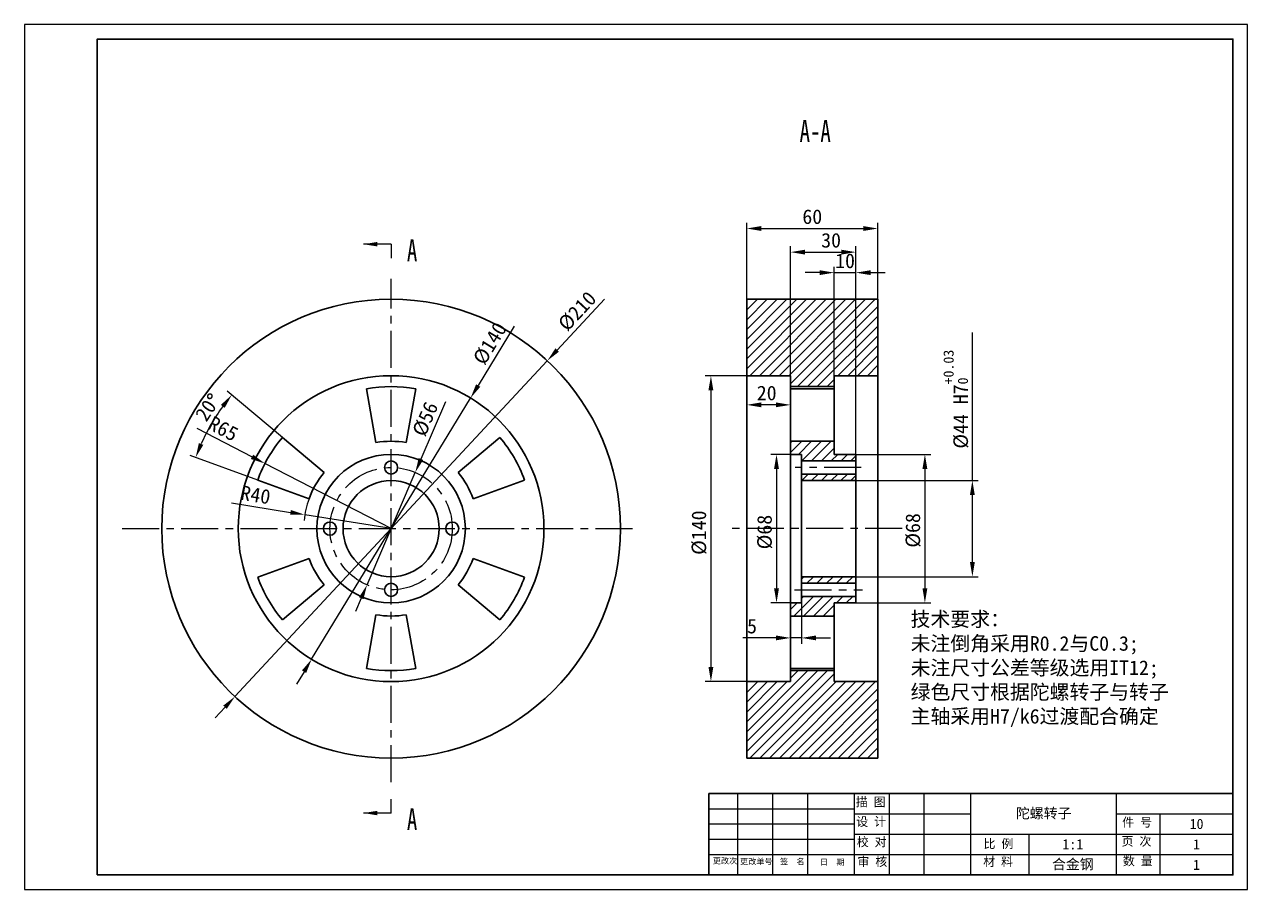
# Model space of a CAD drawing. Header units: millimetres. Extents: x -473 to 6267, y 319 to 3284.
# Drawn here: x 181.3 to 601.3, y 1822 to 2119 of the extents above; entities that cross this region are included whole.
import ezdxf

# ---------------------------------------------------------------- set-up
doc = ezdxf.new("R2010")
doc.units = ezdxf.units.MM
doc.linetypes.add('CENTERX2', pattern=[20.32, 12.7, -2.54, 2.54, -2.54])
for name, color, linetype in [('10', 7, 'Continuous'), ('SLD-0', 7, 'Continuous'), ('轮廓实线层', 170, 'Continuous')]:
    doc.layers.add(name, color=color, linetype=linetype)
for name, color, linetype, lineweight in [('3mm', 7, 'Continuous', 30), ('中心线层', 1, 'CENTERX2', 25), ('标题栏', 7, 'Continuous', 25), ('细实线', 3, 'Continuous', 25)]:
    doc.layers.add(name, color=color, linetype=linetype, lineweight=lineweight)
doc.styles.add('SLDTEXTSTYLE5', font='TXT', dxfattribs={"width": 0.7})
doc.dimstyles.new('a3', dxfattribs={"dimtxt": 5, "dimasz": 5, "dimexe": 2, "dimexo": 0, "dimgap": 1.524, "dimtad": 1, "dimdec": 1, "dimzin": 0, "dimtxsty": 'Standard', "dimcen": 2.5, "dimazin": 0, "dimtp": 0.21, "dimtfac": 1, "dimtdec": 1, "dimtmove": 0, "dimatfit": 3, "dimfxl": 1, "dimtzin": 0, "dimarcsym": 0})
pattern_1 = [(45, (3641.811, 2956.965), (-1.683798, 1.683798), [])]

# ---------------------------------------------------------------- blocks, each defined once
blk = doc.blocks.new('*D41')
at = {"layer": 'Defpoints', "color": 0, "transparency": 16777216}
for p in [(448.1, 1962.42), (448.1, 1929.42), (506.82, 1929.42)]:
    blk.add_point(p, dxfattribs=at)
at = {"layer": '细实线', "color": 0, "lineweight": -2, "transparency": 16777216}
for p, q in [((506.82, 1962.42), (506.82, 2013.3)), ((448.1, 1962.42), (508.82, 1962.42)), ((506.82, 1934.42), (506.82, 1957.42)), ((448.1, 1929.42), (508.82, 1929.42))]:
    blk.add_line(p, q, dxfattribs=at)
at = {"layer": '细实线', "color": 0, "transparency": 16777216}
for points in [[(505.99, 1957.42), (507.65, 1957.42), (506.82, 1962.42)], [(505.99, 1934.42), (507.65, 1934.42), (506.82, 1929.42)]]:
    blk.add_solid(points, dxfattribs=at)
at = {"layer": '细实线', "color": 0, "lineweight": -3, "transparency": 16777216, "insert": (501.21, 1990.36), "char_height": 5, "width": 52.3724, "attachment_point": 5, "rotation": 90}
blk.add_mtext('%%C44 H7{\\H0.7x;\\S+0.03^ 0;}', dxfattribs=at)
blk = doc.blocks.new('*D42')
at = {"layer": 'Defpoints', "color": 0, "transparency": 16777216}
for p in [(444.35, 1971.42), (439.57, 1920.42), (444.35, 1920.42)]:
    blk.add_point(p, dxfattribs=at)
at = {"layer": '轮廓实线层', "color": 0, "lineweight": -2, "transparency": 16777216}
for p, q in [((444.35, 1971.42), (437.57, 1971.42)), ((439.57, 1966.42), (439.57, 1925.42)), ((444.35, 1920.42), (437.57, 1920.42))]:
    blk.add_line(p, q, dxfattribs=at)
at = {"layer": '轮廓实线层', "color": 0, "transparency": 16777216}
for points in [[(438.73, 1966.42), (440.4, 1966.42), (439.57, 1971.42)], [(438.73, 1925.42), (440.4, 1925.42), (439.57, 1920.42)]]:
    blk.add_solid(points, dxfattribs=at)
at = {"layer": '轮廓实线层', "color": 0, "lineweight": -3, "transparency": 16777216, "insert": (435.54, 1944.74), "char_height": 5, "attachment_point": 5, "rotation": 90}
blk.add_mtext('%%C68', dxfattribs=at)
blk = doc.blocks.new('*D43')
at = {"layer": 'Defpoints', "color": 0, "transparency": 16777216}
for p in [(429.35, 1998.42), (417.04, 1893.42), (429.35, 1893.42)]:
    blk.add_point(p, dxfattribs=at)
at = {"layer": '轮廓实线层', "color": 0, "lineweight": -2, "transparency": 16777216}
for p, q in [((429.35, 1998.42), (415.04, 1998.42)), ((417.04, 1993.42), (417.04, 1898.42)), ((429.35, 1893.42), (415.04, 1893.42))]:
    blk.add_line(p, q, dxfattribs=at)
at = {"layer": '轮廓实线层', "color": 0, "transparency": 16777216}
for points in [[(416.2, 1993.42), (417.87, 1993.42), (417.04, 1998.42)], [(416.2, 1898.42), (417.87, 1898.42), (417.04, 1893.42)]]:
    blk.add_solid(points, dxfattribs=at)
at = {"layer": '轮廓实线层', "color": 0, "lineweight": -3, "transparency": 16777216, "insert": (413.01, 1944.54), "char_height": 5, "attachment_point": 5, "rotation": 90}
blk.add_mtext('%%C140', dxfattribs=at)
blk = doc.blocks.new('*D44')
at = {"layer": 'Defpoints', "color": 0, "transparency": 16777216}
for p in [(429.35, 1998.42), (444.35, 1998.42), (429.35, 1988.42)]:
    blk.add_point(p, dxfattribs=at)
at = {"layer": '轮廓实线层', "color": 0, "lineweight": -2, "transparency": 16777216}
for p, q in [((429.35, 1998.42), (429.35, 1986.42)), ((444.35, 1998.42), (444.35, 1986.42)), ((439.35, 1988.42), (434.35, 1988.42))]:
    blk.add_line(p, q, dxfattribs=at)
at = {"layer": '轮廓实线层', "color": 0, "transparency": 16777216}
for points in [[(434.35, 1989.26), (434.35, 1987.59), (429.35, 1988.42)], [(439.35, 1989.26), (439.35, 1987.59), (444.35, 1988.42)]]:
    blk.add_solid(points, dxfattribs=at)
at = {"layer": '轮廓实线层', "color": 0, "lineweight": -3, "transparency": 16777216, "insert": (436.19, 1992.45), "char_height": 5, "attachment_point": 5}
blk.add_mtext('20', dxfattribs=at)
blk = doc.blocks.new('*D45')
at = {"layer": 'Defpoints', "color": 0, "transparency": 16777216}
for p in [(474.35, 2048.96), (429.35, 2024.67), (474.35, 2024.67)]:
    blk.add_point(p, dxfattribs=at)
at = {"layer": '轮廓实线层', "color": 0, "lineweight": -2, "transparency": 16777216}
for p, q in [((429.35, 2024.67), (429.35, 2050.96)), ((474.35, 2024.67), (474.35, 2050.96)), ((434.35, 2048.96), (469.35, 2048.96))]:
    blk.add_line(p, q, dxfattribs=at)
at = {"layer": '轮廓实线层', "color": 0, "transparency": 16777216}
for points in [[(434.35, 2049.8), (434.35, 2048.13), (429.35, 2048.96)], [(469.35, 2049.8), (469.35, 2048.13), (474.35, 2048.96)]]:
    blk.add_solid(points, dxfattribs=at)
at = {"layer": '轮廓实线层', "color": 0, "lineweight": -3, "transparency": 16777216, "insert": (451.85, 2052.99), "char_height": 5, "attachment_point": 5}
blk.add_mtext('60', dxfattribs=at)
blk = doc.blocks.new('*D46')
at = {"layer": 'Defpoints', "color": 0, "transparency": 16777216}
for p in [(466.85, 2040.85), (444.35, 1975.92), (466.85, 1971.42)]:
    blk.add_point(p, dxfattribs=at)
at = {"layer": '轮廓实线层', "color": 0, "lineweight": -2, "transparency": 16777216}
for p, q in [((444.35, 1975.92), (444.35, 2042.85)), ((466.85, 1971.42), (466.85, 2042.85)), ((449.35, 2040.85), (461.85, 2040.85))]:
    blk.add_line(p, q, dxfattribs=at)
at = {"layer": '轮廓实线层', "color": 0, "transparency": 16777216}
for points in [[(449.35, 2041.68), (449.35, 2040.02), (444.35, 2040.85)], [(461.85, 2041.68), (461.85, 2040.02), (466.85, 2040.85)]]:
    blk.add_solid(points, dxfattribs=at)
at = {"layer": '轮廓实线层', "color": 0, "lineweight": -3, "transparency": 16777216, "insert": (458.31, 2044.88), "char_height": 5, "attachment_point": 5}
blk.add_mtext('30', dxfattribs=at)
blk = doc.blocks.new('*D47')
at = {"layer": 'Defpoints', "color": 0, "transparency": 16777216}
for p in [(466.85, 2033.81), (459.35, 1971.42), (466.85, 1971.42)]:
    blk.add_point(p, dxfattribs=at)
at = {"layer": '轮廓实线层', "color": 0, "lineweight": -2, "transparency": 16777216}
for p, q in [((454.35, 2033.81), (449.35, 2033.81)), ((459.35, 1971.42), (459.35, 2035.81)), ((459.35, 2033.81), (466.85, 2033.81)), ((466.85, 1971.42), (466.85, 2035.81)), ((471.85, 2033.81), (476.85, 2033.81))]:
    blk.add_line(p, q, dxfattribs=at)
at = {"layer": '轮廓实线层', "color": 0, "transparency": 16777216}
for points in [[(454.35, 2034.64), (454.35, 2032.98), (459.35, 2033.81)], [(471.85, 2034.64), (471.85, 2032.98), (466.85, 2033.81)]]:
    blk.add_solid(points, dxfattribs=at)
at = {"layer": '轮廓实线层', "color": 0, "lineweight": -3, "transparency": 16777216, "insert": (463.1, 2037.83), "char_height": 5, "attachment_point": 5}
blk.add_mtext('10', dxfattribs=at)
blk = doc.blocks.new('*D48')
at = {"layer": 'Defpoints', "color": 0, "transparency": 16777216}
for p in [(444.35, 1920.42), (448.1, 1920.42), (448.1, 1908.4)]:
    blk.add_point(p, dxfattribs=at)
at = {"layer": '轮廓实线层', "color": 0, "lineweight": -2, "transparency": 16777216}
for p, q in [((444.35, 1920.42), (444.35, 1906.4)), ((448.1, 1920.42), (448.1, 1906.4)), ((439.35, 1908.4), (427.97, 1908.4)), ((448.1, 1908.4), (444.35, 1908.4)), ((453.1, 1908.4), (458.1, 1908.4))]:
    blk.add_line(p, q, dxfattribs=at)
at = {"layer": '轮廓实线层', "color": 0, "transparency": 16777216}
for points in [[(439.35, 1909.23), (439.35, 1907.57), (444.35, 1908.4)], [(453.1, 1909.23), (453.1, 1907.57), (448.1, 1908.4)]]:
    blk.add_solid(points, dxfattribs=at)
at = {"layer": '轮廓实线层', "color": 0, "lineweight": -3, "transparency": 16777216, "insert": (431.16, 1912.42), "char_height": 5, "attachment_point": 5}
blk.add_mtext('5', dxfattribs=at)
blk = doc.blocks.new('*D49')
at = {"layer": 'Defpoints', "color": 0, "transparency": 16777216}
for p in [(459.35, 1971.42), (459.35, 1920.42), (490.52, 1920.42)]:
    blk.add_point(p, dxfattribs=at)
at = {"layer": '轮廓实线层', "color": 0, "lineweight": -2, "transparency": 16777216}
for p, q in [((459.35, 1971.42), (492.52, 1971.42)), ((490.52, 1966.42), (490.52, 1925.42)), ((459.35, 1920.42), (492.52, 1920.42))]:
    blk.add_line(p, q, dxfattribs=at)
at = {"layer": '轮廓实线层', "color": 0, "transparency": 16777216}
for points in [[(489.69, 1966.42), (491.35, 1966.42), (490.52, 1971.42)], [(489.69, 1925.42), (491.35, 1925.42), (490.52, 1920.42)]]:
    blk.add_solid(points, dxfattribs=at)
at = {"layer": '轮廓实线层', "color": 0, "lineweight": -3, "transparency": 16777216, "insert": (486.49, 1945.31), "char_height": 5, "attachment_point": 5, "rotation": 90}
blk.add_mtext('%%C68', dxfattribs=at)
blk = doc.blocks.new('*D50')
at = {"layer": 'Defpoints', "color": 0, "transparency": 16777216}
for p in [(315.5, 1965.22), (298.94, 1926.62)]:
    blk.add_point(p, dxfattribs=at)
at = {"layer": '轮廓实线层', "color": 0, "lineweight": -2, "transparency": 16777216}
for p, q in [((325.9, 1989.46), (317.47, 1969.82)), ((298.94, 1926.62), (315.5, 1965.22)), ((296.97, 1922.03), (295, 1917.43))]:
    blk.add_line(p, q, dxfattribs=at)
at = {"layer": '轮廓实线层', "color": 0, "transparency": 16777216}
for points in [[(316.71, 1970.14), (318.24, 1969.49), (315.5, 1965.22)], [(296.2, 1922.36), (297.73, 1921.7), (298.94, 1926.62)]]:
    blk.add_solid(points, dxfattribs=at)
at = {"layer": '轮廓实线层', "color": 0, "lineweight": -3, "transparency": 16777216, "insert": (318.98, 1983.52), "char_height": 5, "attachment_point": 5, "rotation": 66.7775}
blk.add_mtext('%%C56', dxfattribs=at)
blk = doc.blocks.new('*D51')
at = {"layer": 'Defpoints', "color": 0, "transparency": 16777216}
for p in [(334.51, 1990.77), (279.93, 1901.08)]:
    blk.add_point(p, dxfattribs=at)
at = {"layer": '轮廓实线层', "color": 0, "lineweight": -2, "transparency": 16777216}
for p, q in [((349.53, 2015.44), (337.11, 1995.04)), ((279.93, 1901.08), (334.51, 1990.77)), ((277.33, 1896.8), (274.73, 1892.53))]:
    blk.add_line(p, q, dxfattribs=at)
at = {"layer": '轮廓实线层', "color": 0, "transparency": 16777216}
for points in [[(336.4, 1995.47), (337.83, 1994.61), (334.51, 1990.77)], [(276.61, 1897.24), (278.04, 1896.37), (279.93, 1901.08)]]:
    blk.add_solid(points, dxfattribs=at)
at = {"layer": '轮廓实线层', "color": 0, "lineweight": -3, "transparency": 16777216, "insert": (341.18, 2009.47), "char_height": 5, "attachment_point": 5, "rotation": 58.675}
blk.add_mtext('%%C140', dxfattribs=at)
blk = doc.blocks.new('*D52')
at = {"layer": 'Defpoints', "color": 0, "transparency": 16777216}
for p in [(360.86, 2003.58), (253.59, 1888.26)]:
    blk.add_point(p, dxfattribs=at)
at = {"layer": '轮廓实线层', "color": 0, "lineweight": -2, "transparency": 16777216}
for p, q in [((380.53, 2024.73), (364.26, 2007.25)), ((253.59, 1888.26), (360.86, 2003.58)), ((250.18, 1884.6), (246.77, 1880.94))]:
    blk.add_line(p, q, dxfattribs=at)
at = {"layer": '轮廓实线层', "color": 0, "transparency": 16777216}
for points in [[(363.65, 2007.81), (364.87, 2006.68), (360.86, 2003.58)], [(249.57, 1885.17), (250.79, 1884.03), (253.59, 1888.26)]]:
    blk.add_solid(points, dxfattribs=at)
at = {"layer": '轮廓实线层', "color": 0, "lineweight": -3, "transparency": 16777216, "insert": (371.15, 2020.56), "char_height": 5, "attachment_point": 5, "rotation": 47.0722}
blk.add_mtext('%%C210', dxfattribs=at)
blk = doc.blocks.new('*D53')
at = {"layer": 'Defpoints', "color": 0, "transparency": 16777216}
for p in [(277.6, 1950.69), (307.22, 1945.92)]:
    blk.add_point(p, dxfattribs=at)
at = {"layer": '轮廓实线层', "color": 0, "lineweight": -2, "transparency": 16777216}
for p, q in [((252.38, 1954.75), (272.67, 1951.49)), ((307.22, 1945.92), (277.6, 1950.69))]:
    blk.add_line(p, q, dxfattribs=at)
blk.add_arc((307.22, 1945.92), 30, 160, 174.6715, dxfattribs=at)
at = {"layer": '轮廓实线层', "color": 0, "transparency": 16777216}
blk.add_solid([(272.8, 1952.31), (272.53, 1950.66), (277.6, 1950.69)], dxfattribs=at)
at = {"layer": '轮廓实线层', "color": 0, "lineweight": -3, "transparency": 16777216, "insert": (260.69, 1957.49), "char_height": 5, "attachment_point": 5, "rotation": 350.8518}
blk.add_mtext('R40', dxfattribs=at)
blk = doc.blocks.new('*D54')
at = {"layer": 'Defpoints', "color": 0, "transparency": 16777216}
for p in [(263.9, 1968.28), (307.22, 1945.92)]:
    blk.add_point(p, dxfattribs=at)
at = {"layer": '轮廓实线层', "color": 0, "lineweight": -2, "transparency": 16777216}
for p, q in [((240.46, 1980.38), (259.46, 1970.57)), ((307.22, 1945.92), (263.9, 1968.28))]:
    blk.add_line(p, q, dxfattribs=at)
at = {"layer": '轮廓实线层', "color": 0, "transparency": 16777216}
blk.add_solid([(259.84, 1971.31), (259.07, 1969.83), (263.9, 1968.28)], dxfattribs=at)
at = {"layer": '轮廓实线层', "color": 0, "lineweight": -3, "transparency": 16777216, "insert": (249.58, 1980.2), "char_height": 5, "attachment_point": 5, "rotation": 332.7011}
blk.add_mtext('R65', dxfattribs=at)
blk = doc.blocks.new('*D55')
at = {"layer": 'Defpoints', "color": 0, "transparency": 16777216}
for p in [(243.39, 1977.98), (269.88, 1977.26), (261.41, 1962.6), (284.24, 1965.21), (279.03, 1956.18)]:
    blk.add_point(p, dxfattribs=at)
at = {"layer": '轮廓实线层', "color": 0, "lineweight": -2, "transparency": 16777216}
for p, q in [((269.88, 1977.26), (250.97, 1993.12)), ((261.41, 1962.6), (238.22, 1971.04))]:
    blk.add_line(p, q, dxfattribs=at)
blk.add_arc((307.22, 1945.92), 71.43, 144.0114, 155.9886, dxfattribs=at)
at = {"layer": '轮廓实线层', "color": 0, "transparency": 16777216}
for points in [[(248.77, 1988.41), (250.08, 1987.38), (252.5, 1991.84)], [(242.74, 1974.68), (241.2, 1975.3), (240.1, 1970.35)]]:
    blk.add_solid(points, dxfattribs=at)
at = {"layer": '轮廓实线层', "color": 0, "lineweight": -3, "transparency": 16777216, "insert": (244.38, 1987.69), "char_height": 5, "attachment_point": 5, "rotation": 56.3894}
blk.add_mtext('20{\\fISOCPEUR|b0|i0|c0|p34;%%D}', dxfattribs=at)

msp = doc.modelspace()

# ---------------------------------------------------------------- hatches: boundary and pattern name
at = {"layer": '轮廓实线层', "lineweight": -3}
h = msp.add_hatch(dxfattribs=at)
h.set_pattern_fill('ANSI31', color=5, scale=0.75)
h.set_pattern_definition(pattern_1)
h.paths.add_polyline_path([(444.354, 1998.422), (444.354, 1994.672), (459.354, 1994.672), (459.354, 1998.422), (474.354, 1998.422), (474.354, 2024.672), (429.354, 2024.672), (429.354, 1998.422)])
h.paths.add_polyline_path([(444.354, 1893.422), (429.354, 1893.422), (429.354, 1867.172), (474.354, 1867.172), (474.354, 1893.422), (459.354, 1893.422), (459.354, 1897.172), (444.354, 1897.172)])
h = msp.add_hatch(dxfattribs=at)
h.set_pattern_fill('ANSI31', color=5, scale=0.75)
h.set_pattern_definition(pattern_1)
h.paths.add_polyline_path([(466.854, 1969.172), (466.854, 1971.422), (459.354, 1971.422), (459.354, 1975.922), (444.354, 1975.922), (444.354, 1971.422), (448.104, 1971.422), (448.104, 1969.172)])
h.paths.add_polyline_path([(448.104, 1962.422), (466.854, 1962.422), (466.854, 1964.672), (448.104, 1964.672)])
h.paths.add_polyline_path([(466.854, 1929.422), (448.104, 1929.422), (448.104, 1927.172), (466.854, 1927.172)])
h.paths.add_polyline_path([(448.104, 1922.672), (448.104, 1920.422), (444.354, 1920.422), (444.354, 1915.922), (459.354, 1915.922), (459.354, 1920.422), (466.854, 1920.422), (466.854, 1922.672)])

# ---------------------------------------------------------------- linework, layer by layer
for p, q in [((307.22, 2043.572), (297.695, 2043.572)), ((307.22, 2043.572), (307.22, 2038.81)), ((307.22, 1848.272), (307.22, 1853.035)), ((596.313, 1827.015), (596.313, 1855.015)), ((307.22, 1848.272), (297.695, 1848.272)), ((416.313, 1827.015), (596.313, 1827.015))]:
    msp.add_line(p, q)
for points in [[(297.695, 2043.572), (302.458, 2042.81), (302.458, 2044.334)], [(297.695, 1848.272), (302.458, 1847.51), (302.458, 1849.034)]]:
    msp.add_solid(points)
at = {"layer": '10'}
msp.add_lwpolyline([(181.313, 1822.015), (601.313, 1822.015), (601.313, 2119.015), (181.313, 2119.015)], close=True, dxfattribs=at)
at = {"layer": '3mm', "lineweight": 30}
for p, q in [((474.354, 2024.672), (429.354, 2024.672)), ((429.354, 1998.422), (429.354, 2024.672)), ((474.354, 1998.422), (474.354, 2024.672)), ((444.354, 1998.422), (429.354, 1998.422)), ((429.354, 1998.422), (429.354, 1893.422)), ((444.354, 1994.672), (444.354, 1998.422)), ((474.354, 1998.422), (459.354, 1998.422)), ((459.354, 1994.672), (459.354, 1998.422)), ((474.354, 1998.422), (474.354, 1893.422)), ((302.011, 1975.467), (298.755, 1993.932)), ((315.686, 1993.932), (312.43, 1975.467)), ((444.354, 1994.672), (459.354, 1994.672)), ((444.354, 1993.932), (444.354, 1994.672)), ((444.354, 1993.932), (459.354, 1993.932)), ((444.354, 1975.922), (444.354, 1993.932)), ((459.354, 1993.932), (459.354, 1994.672)), ((459.354, 1975.922), (459.354, 1993.932)), ((269.876, 1977.258), (284.239, 1965.206)), ((330.202, 1965.206), (344.565, 1977.258)), ((444.354, 1971.422), (444.354, 1975.922)), ((459.354, 1975.922), (444.354, 1975.922)), ((459.354, 1971.422), (459.354, 1975.922)), ((444.354, 1971.422), (448.104, 1971.422)), ((444.354, 1971.422), (444.354, 1920.422)), ((448.104, 1969.172), (448.104, 1971.422)), ((466.854, 1971.422), (459.354, 1971.422)), ((466.854, 1971.422), (466.854, 1969.172)), ((448.104, 1964.672), (448.104, 1969.172)), ((448.104, 1969.172), (466.854, 1969.172)), ((466.854, 1969.172), (466.854, 1964.672)), ((279.03, 1956.183), (261.41, 1962.596)), ((353.03, 1962.596), (335.411, 1956.183)), ((466.854, 1964.672), (448.104, 1964.672)), ((448.104, 1956.422), (448.104, 1964.672)), ((448.104, 1962.422), (466.854, 1962.422)), ((466.854, 1964.672), (466.854, 1956.422)), ((448.104, 1935.422), (448.104, 1956.422)), ((466.854, 1935.422), (466.854, 1956.422)), ((261.41, 1929.249), (279.03, 1935.662)), ((335.411, 1935.662), (353.03, 1929.249)), ((448.104, 1927.172), (448.104, 1935.422)), ((466.854, 1935.422), (466.854, 1927.172)), ((466.854, 1929.422), (448.104, 1929.422)), ((284.239, 1926.639), (269.876, 1914.587)), ((344.565, 1914.587), (330.202, 1926.639)), ((448.104, 1922.672), (448.104, 1927.172)), ((448.104, 1927.172), (466.854, 1927.172)), ((466.854, 1927.172), (466.854, 1922.672)), ((444.354, 1915.922), (444.354, 1920.422)), ((448.104, 1920.422), (444.354, 1920.422)), ((466.854, 1922.672), (448.104, 1922.672)), ((448.104, 1920.422), (448.104, 1922.672)), ((459.354, 1920.422), (466.854, 1920.422)), ((459.354, 1915.922), (459.354, 1920.422)), ((466.854, 1922.672), (466.854, 1920.422)), ((298.755, 1897.913), (302.011, 1916.378)), ((312.43, 1916.378), (315.686, 1897.913)), ((444.354, 1915.922), (459.354, 1915.922)), ((444.354, 1897.913), (444.354, 1915.922)), ((459.354, 1897.913), (459.354, 1915.922)), ((444.354, 1897.172), (444.354, 1897.913)), ((444.354, 1897.913), (459.354, 1897.913)), ((444.354, 1893.422), (444.354, 1897.172)), ((459.354, 1897.172), (444.354, 1897.172)), ((459.354, 1897.172), (459.354, 1897.913)), ((459.354, 1893.422), (459.354, 1897.172)), ((429.354, 1893.422), (444.354, 1893.422)), ((429.354, 1867.172), (429.354, 1893.422)), ((459.354, 1893.422), (474.354, 1893.422)), ((474.354, 1867.172), (474.354, 1893.422)), ((429.354, 1867.172), (474.354, 1867.172))]:
    msp.add_line(p, q, dxfattribs=at)
at = {"layer": '3mm'}
for q in [(416.313, 1827.015), (596.313, 1855.015)]:
    msp.add_line((416.313, 1855.015), q, dxfattribs=at)
msp.add_lwpolyline([(206.313, 1827.015), (596.313, 1827.015), (596.313, 2114.015), (206.313, 2114.015)], close=True, dxfattribs=at)
at = {"layer": '3mm', "lineweight": 30}
for centre, radius in [((307.22, 1945.922), 78.75), ((307.22, 1945.922), 52.5), ((307.22, 1945.922), 25.5), ((307.22, 1966.922), 2.25), ((307.22, 1945.922), 16.5), ((286.22, 1945.922), 2.25), ((328.22, 1945.922), 2.25), ((307.22, 1924.922), 2.25)]:
    msp.add_circle(centre, radius, dxfattribs=at)
for radius, start, end in [(48.75, 80, 100), (48.75, 140, 160), (30, 80, 100), (48.75, 20, 40), (30, 140, 160), (30, 20, 40), (30, 200, 220), (30, 320, 340), (48.75, 200, 220), (48.75, 320, 340), (30, 260, 280), (48.75, 260, 280)]:
    msp.add_arc((307.22, 1945.922), radius, start, end, dxfattribs=at)
at = {"layer": '中心线层', "lineweight": -3}
for p, q in [((307.22, 1858.92), (307.22, 2031.673)), ((468.675, 1966.922), (445.96, 1966.922)), ((214.832, 1945.922), (392.396, 1945.922)), ((482.749, 1945.922), (422.609, 1945.922)), ((445.777, 1924.922), (469.063, 1924.922))]:
    msp.add_line(p, q, dxfattribs=at)
msp.add_circle((307.22, 1945.922), 21, dxfattribs=at)
at = {"layer": '标题栏'}
for p, q in [((426.313, 1827.015), (426.313, 1855.015)), ((438.313, 1827.015), (438.313, 1855.015)), ((450.313, 1827.015), (450.313, 1855.015)), ((466.313, 1827.015), (466.313, 1855.015)), ((478.313, 1827.015), (478.313, 1855.015)), ((490.313, 1827.015), (490.313, 1855.015)), ((506.313, 1827.015), (506.313, 1855.015)), ((556.313, 1827.015), (556.313, 1855.015)), ((416.313, 1849.765), (466.313, 1849.765)), ((466.313, 1848.015), (506.313, 1848.015)), ((556.313, 1848.015), (596.313, 1848.015)), ((571.313, 1827.015), (571.313, 1848.015)), ((416.313, 1844.515), (466.313, 1844.515)), ((466.313, 1841.015), (506.313, 1841.015)), ((506.313, 1841.015), (556.313, 1841.015)), ((526.313, 1827.015), (526.313, 1841.015)), ((556.313, 1841.015), (596.313, 1841.015)), ((416.313, 1839.265), (466.313, 1839.265)), ((416.313, 1834.015), (596.313, 1834.015))]:
    msp.add_line(p, q, dxfattribs=at)

# ---------------------------------------------------------------- texts
at = {"char_height": 7.5, "style": 'SLDTEXTSTYLE5'}
for s, insert, attachment_point in [('A-A', (452.849, 2086.219), 2), ('A', (312.642, 2045.197), 1), ('A', (312.642, 1849.897), 1)]:
    msp.add_mtext(s, dxfattribs=dict(at, insert=insert, attachment_point=attachment_point))
at = {"layer": 'SLD-0', "linetype": 'Continuous', "lineweight": -3}
for s, width, insert, char_height, attachment_point in [('{\\fSimSun|b0|i0|c134|p54;技术要求：\\P未注倒角采用R0.2与C0.3;\\P未注尺寸公差等级选用IT12;\\P\\C3;绿色\\C256;尺寸根据陀螺转子与转子\\P主轴\\C3;采用H7/k6过渡配合确定}', 144.78119, (485.617, 1917.345), 5, 1), ('{\\fSimSun|b0|i0|c134|p54;陀螺转子}', 50, (531.313, 1848.015), 3.5, 5), ('10', 25, (583.813, 1844.515), 3.5, 5), ('{\\fSimSun|b0|i0|c134|p54;1:1}', 30, (541.313, 1837.515), 3.5, 5), ('1', 25, (583.813, 1837.515), 3.5, 5), ('{\\fSimSun|b0|i0|c134|p54;合金钢}', 30, (541.313, 1830.515), 3.5, 5), ('1', 25, (583.813, 1830.515), 3.5, 5)]:
    msp.add_mtext_dynamic_manual_height_columns(s, width=width, gutter_width=17.5, heights=[0], dxfattribs=dict(at, insert=insert, char_height=char_height, attachment_point=attachment_point))
at = {"layer": '标题栏', "attachment_point": 1}
for s, insert, char_height, width in [('{\\fSimSun|b0|i0|c134|p54; 描 图}', (464.757, 1853.564), 3, 12.20894), ('{\\fSimSun|b0|i0|c134|p54;设 计}', (466.937, 1846.808), 3, 11.99092), ('{\\fSimSun|b0|i0|c134|p54;件 号}', (558.286, 1846.591), 3, 14.17108), ('{\\fSimSun|b0|i0|c134|p54;校 对}', (467.155, 1839.835), 3, 11.99092), ('{\\fSimSun|b0|i0|c134|p54;比 例}', (510.668, 1839.214), 3, 12.20893), ('{\\fSimSun|b0|i0|c134|p54;页 次}', (558.068, 1840.053), 3, 14.60712), ('{\\fSimSun|b0|i0|c134|p54;更改次}', (417.669, 1832.862), 2, 9.37414), ('{\\fSimSun|b0|i0|c134|p54;更改单号}', (427.04, 1832.644), 2, 12.42695), ('{\\fSimSun|b0|i0|c134|p54;签  名}', (440.775, 1832.644), 2, 11.99092), ('{\\fSimSun|b0|i0|c134|p54;日  期}', (454.51, 1832.426), 2, 16.13323), ('{\\fSimSun|b0|i0|c134|p54;审 核}', (467.373, 1833.08), 3, 12.20893), ('{\\fSimSun|b0|i0|c134|p54;材 料}', (510.54, 1833.08), 3, 18.09539), ('{\\fSimSun|b0|i0|c134|p54;数 量}', (558.504, 1833.298), 3, 14.60712)]:
    msp.add_mtext(s, dxfattribs=dict(at, insert=insert, char_height=char_height, width=width))

# ---------------------------------------------------------------- dimensions: what is measured, and where the dimension line sits
at = {"layer": '细实线', "lineweight": -3}
dim = msp.add_linear_dim(base=(506.821, 1929.422), p1=(448.104, 1962.422), p2=(448.104, 1929.422), angle=90, text='%%C44 H7{\\H0.7x;\\S+0.03^ 0;}', dimstyle='a3', dxfattribs=at)
dim.commit()
dim.dimension.update_dxf_attribs({"geometry": '*D41', "text_midpoint": (506.821, 1990.363), "dimtype": 160})
at = {"layer": '轮廓实线层', "lineweight": -3}
for base, p1, p2, text, picture, middle in [((474.354, 2048.962), (429.354, 2024.672), (474.354, 2024.672), '60', '*D45', (451.854, 2048.962)), ((466.854, 2040.851), (444.354, 1975.922), (466.854, 1971.422), '30', '*D46', (458.312, 2040.851)), ((466.854, 2033.811), (459.354, 1971.422), (466.854, 1971.422), '10', '*D47', (463.104, 2033.811)), ((429.354, 1988.422), (444.354, 1998.422), (429.354, 1998.422), '20', '*D44', (436.191, 1988.422)), ((448.104, 1908.399), (444.354, 1920.422), (448.104, 1920.422), '5', '*D48', (431.163, 1908.399))]:
    dim = msp.add_linear_dim(base=base, p1=p1, p2=p2, text=text, dimstyle='a3', dxfattribs=at)
    dim.commit()
    dim.dimension.update_dxf_attribs({"geometry": picture, "text_midpoint": middle, "dimtype": 160})
for p1, p2, text, picture, middle in [((253.586, 1888.261), (360.855, 2003.584), '%%C210', '*D52', (371.149, 2020.559)), ((279.926, 1901.075), (334.515, 1990.77), '%%C140', '*D51', (341.184, 2009.468)), ((298.94, 1926.624), (315.501, 1965.221), '%%C56', '*D50', (318.975, 1983.525))]:
    dim = msp.add_diameter_dim_2p(p1=p1, p2=p2, text=text, dimstyle='a3', dxfattribs=at)
    dim.commit()
    dim.dimension.update_dxf_attribs({"geometry": picture, "text_midpoint": middle})
for base, p1, p2, text, picture, middle in [((417.037, 1893.422), (429.354, 1998.422), (429.354, 1893.422), '%%C140', '*D43', (417.037, 1944.541)), ((439.565, 1920.422), (444.354, 1971.422), (444.354, 1920.422), '%%C68', '*D42', (439.565, 1944.735)), ((490.519, 1920.422), (459.354, 1971.422), (459.354, 1920.422), '%%C68', '*D49', (490.519, 1945.306))]:
    dim = msp.add_linear_dim(base=base, p1=p1, p2=p2, angle=90, text=text, dimstyle='a3', dxfattribs=at)
    dim.commit()
    dim.dimension.update_dxf_attribs({"geometry": picture, "text_midpoint": middle, "dimtype": 160})
dim = msp.add_angular_dim_2l(base=(243.387, 1977.981), line1=((279.03, 1956.183), (261.41, 1962.596)), line2=((269.876, 1977.258), (284.239, 1965.206)), text='20{\\fISOCPEUR|b0|i0|c0|p34;%%D}', dimstyle='a3', override={"dimdec": 2}, dxfattribs=at)
dim.commit()
dim.dimension.update_dxf_attribs({"geometry": '*D55', "text_midpoint": (247.731, 1985.463), "dimtype": 162})
for mpoint, text, picture, middle in [((263.9, 1968.281), 'R65', '*D54', (249.581, 1980.199)), ((277.602, 1950.692), 'R40', '*D53', (260.694, 1957.491))]:
    dim = msp.add_radius_dim(center=(307.22, 1945.922), mpoint=mpoint, text=text, dimstyle='a3', dxfattribs=at)
    dim.commit()
    dim.dimension.update_dxf_attribs({"geometry": picture, "text_midpoint": middle})

doc.saveas('drawing.dxf')
